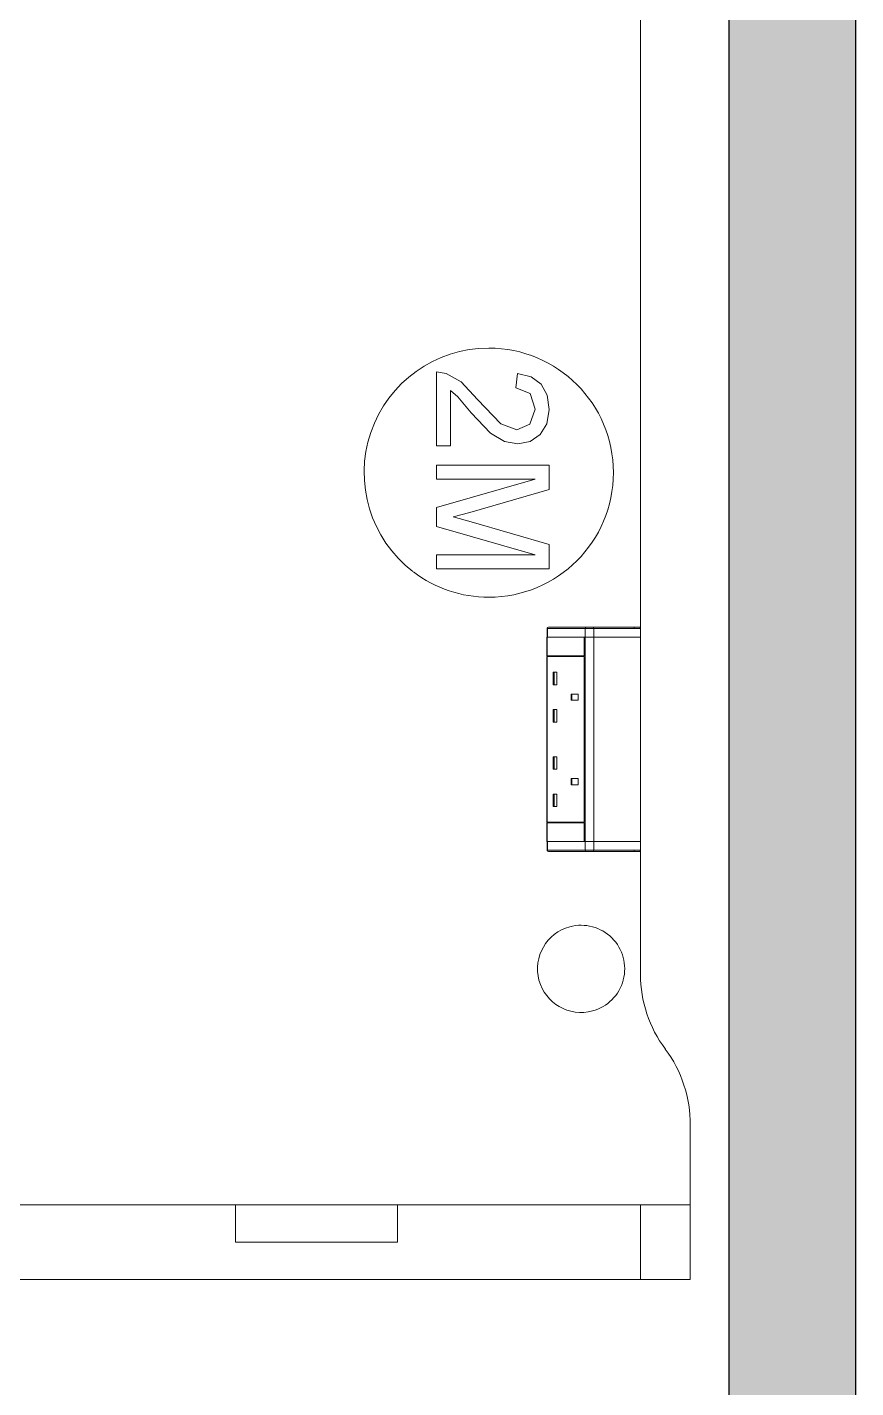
# Model space of a CAD drawing. Header units: millimetres. Extents: x 155927 to 295199, y -4084 to 97293.
# Drawn here: x 164331 to 164996, y 32534 to 33626 of the extents above; entities that cross this region are included whole.
import ezdxf

# ---------------------------------------------------------------- set-up
doc = ezdxf.new("R2010")
doc.units = ezdxf.units.MM
doc.header["$MEASUREMENT"] = 0
for name, color, linetype, lineweight in [('A-WALL-PATT', 7, 'CONTINUOUS', 9), ('I-FURN', 8, 'CONTINUOUS', 9), ('I-WALL', 7, 'CONTINUOUS', 9)]:
    doc.layers.add(name, color=color, linetype=linetype, lineweight=lineweight)

msp = doc.modelspace()

# ---------------------------------------------------------------- hatches: boundary and pattern name
at = {"layer": 'A-WALL-PATT'}
msp.add_hatch(color=256, dxfattribs=at).paths.add_polyline_path([(164995.7, 29907.6), (164995.7, 34245.6), (164893.7, 34245.6), (164893.7, 29907.6), (164940.9, 29907.6)], flags=0)

# ---------------------------------------------------------------- linework, layer by layer
at = {"layer": 'I-FURN'}
for p, q in [((164822.9, 33143.9), (164822.9, 33976.2)), ((164822.9, 33976.2), (164822.9, 33143.9)), ((164667.1, 33348.6), (164659.3, 33349.8)), ((164659.3, 33349.8), (164659.3, 33290.5)), ((164679.1, 33341.8), (164667.1, 33348.6)), ((164724.3, 33348.4), (164722.9, 33337.1)), ((164735.2, 33345.7), (164724.3, 33348.4)), ((164743.2, 33339.8), (164735.2, 33345.7)), ((164670.6, 33290.5), (164670.6, 33334.9)), ((164670.6, 33334.9), (164676.4, 33329.8)), ((164692.2, 33327.6), (164679.1, 33341.8)), ((164722.9, 33337.1), (164734.3, 33332.4)), ((164734.3, 33332.4), (164738.4, 33319.9)), ((164748.1, 33331), (164743.2, 33339.8)), ((164676.4, 33329.8), (164687.2, 33316.8)), ((164711, 33308.1), (164692.2, 33327.6)), ((164749.7, 33319.6), (164748.1, 33331)), ((164687.2, 33316.8), (164702.7, 33300.6)), ((164738.4, 33319.9), (164734.2, 33307.8)), ((164747.9, 33308.2), (164749.7, 33319.6)), ((164702.7, 33300.6), (164713.8, 33293.9)), ((164723.8, 33303.2), (164711, 33308.1)), ((164734.2, 33307.8), (164723.8, 33303.2)), ((164734.4, 33293.8), (164742.5, 33299.4)), ((164742.5, 33299.4), (164747.9, 33308.2)), ((164659.3, 33290.5), (164670.6, 33290.5)), ((164713.8, 33293.9), (164724.5, 33291.9)), ((164724.5, 33291.9), (164734.4, 33293.8)), ((164659.3, 33275), (164659.3, 33263.7)), ((164749.7, 33275), (164659.3, 33275)), ((164749.7, 33255.5), (164749.7, 33275)), ((164659.3, 33263.7), (164738.4, 33263.7)), ((164738.4, 33263.7), (164659.3, 33241)), ((164686, 33237), (164749.7, 33255.5)), ((164659.3, 33241), (164659.3, 33225.6)), ((164672.7, 33233.3), (164686, 33237)), ((164659.3, 33225.6), (164738.4, 33202.9)), ((164687.1, 33229.3), (164672.7, 33233.3)), ((164749.7, 33211.1), (164687.1, 33229.3)), ((164738.4, 33202.9), (164659.3, 33202.9)), ((164659.3, 33202.9), (164659.3, 33191.6)), ((164749.7, 33191.6), (164749.7, 33211.1)), ((164659.3, 33191.6), (164749.7, 33191.6)), ((164747.8, 33136.8), (164747.8, 33121.8)), ((164777.7, 33136.8), (164747.8, 33136.8)), ((164748, 33136.9), (164748, 33143.9)), ((164748.2, 33143.9), (164748, 33143.9)), ((164748, 33136.9), (164748, 33143.9)), ((164748, 33136.9), (164748, 33143.9)), ((164748.2, 33136.9), (164748, 33136.9)), ((164748, 32972.9), (164748, 33136.8)), ((164778.5, 33143.9), (164748.2, 33143.9)), ((164748.2, 33143.9), (164748.2, 33136.9)), ((164778.5, 33136.9), (164748.2, 33136.9)), ((164748.4, 33144.7), (164748.4, 33144.6)), ((164749, 33144.9), (164779.3, 33144.9)), ((164749, 33144.9), (164779.3, 33144.9)), ((164777.7, 33121.8), (164777.7, 33136.8)), ((164777.7, 33136.8), (164780.1, 33136.8)), ((164777.9, 33136.8), (164777.9, 33121.8)), ((164778.5, 33136.8), (164777.9, 33136.8)), ((164785.4, 33143.9), (164778.5, 33143.9)), ((164778.5, 33143.9), (164778.5, 33136.9)), ((164785.4, 33136.9), (164778.5, 33136.9)), ((164778.5, 33136.8), (164785.4, 33136.8)), ((164778.5, 32972.9), (164778.5, 33136.8)), ((164817.9, 33144.9), (164779.3, 33144.9)), ((164779.3, 33144.9), (164784.8, 33144.9)), ((164784.8, 33144.9), (164821.9, 33144.9)), ((164822.9, 33143.9), (164785.4, 33143.9)), ((164785.4, 33143.9), (164785.4, 33136.9)), ((164822.9, 33136.9), (164785.4, 33136.9)), ((164785.4, 33136.8), (164822.9, 33136.8)), ((164785.4, 32972.9), (164785.4, 33136.8)), ((164817.9, 33143.9), (164817.9, 33144.9)), ((164821.9, 33144.9), (164817.9, 33144.9)), ((164821.9, 33144.9), (164821.9, 33144.9)), ((164822.9, 33143.9), (164822.9, 33136.9)), ((164822.9, 33143.9), (164822.9, 33136.9)), ((164822.9, 33136.8), (164822.9, 32972.9)), ((164822.9, 32972.9), (164822.9, 33136.8)), ((164747.8, 33121.8), (164777.7, 33121.8)), ((164747.8, 33121.3), (164747.8, 32988.3)), ((164747.8, 33121.3), (164777.7, 33121.3)), ((164748.2, 33121.8), (164748.2, 33121.3)), ((164777.7, 32988.3), (164777.7, 33121.3)), ((164777.9, 33121.3), (164777.9, 32988.3)), ((164752.9, 33108.7), (164755.7, 33108.7)), ((164752.9, 33098.7), (164752.9, 33108.7)), ((164753.6, 33098.7), (164753.6, 33108.7)), ((164755.7, 33098.7), (164755.7, 33108.7)), ((164752.9, 33098.7), (164755.7, 33098.7)), ((164767.2, 33091.2), (164772.9, 33091.2)), ((164767.2, 33086.2), (164767.2, 33091.2)), ((164767.2, 33086.2), (164772.9, 33086.2)), ((164767.9, 33086.2), (164767.9, 33091.2)), ((164772.9, 33086.2), (164772.9, 33091.2)), ((164752.9, 33078.7), (164755.7, 33078.7)), ((164752.9, 33068.7), (164752.9, 33078.7)), ((164753.6, 33068.7), (164753.6, 33078.7)), ((164755.7, 33068.7), (164755.7, 33078.7)), ((164752.9, 33068.7), (164755.7, 33068.7)), ((164752.9, 33040.9), (164755.7, 33040.9)), ((164752.9, 33030.9), (164752.9, 33040.9)), ((164753.6, 33030.9), (164753.6, 33040.9)), ((164755.7, 33030.9), (164755.7, 33040.9)), ((164752.9, 33030.9), (164755.7, 33030.9)), ((164767.2, 33023.4), (164772.9, 33023.4)), ((164767.2, 33018.4), (164767.2, 33023.4)), ((164772.9, 33018.4), (164767.2, 33018.4)), ((164767.9, 33018.4), (164767.9, 33023.4)), ((164772.9, 33023.4), (164772.9, 33018.4)), ((164752.9, 33010.9), (164755.7, 33010.9)), ((164752.9, 33000.9), (164752.9, 33010.9)), ((164753.6, 33000.9), (164753.6, 33010.9)), ((164755.7, 33000.9), (164755.7, 33010.9)), ((164752.9, 33000.9), (164755.7, 33000.9)), ((164747.8, 32988.3), (164777.7, 32988.3)), ((164777.7, 32987.8), (164747.8, 32987.8)), ((164747.8, 32987.8), (164747.8, 32972.8)), ((164748.2, 32988.3), (164748.2, 32987.8)), ((164777.7, 32972.8), (164777.7, 32987.8)), ((164777.9, 32987.8), (164777.9, 32972.9)), ((164747.8, 32972.8), (164777.7, 32972.8)), ((164748, 32965.8), (164748, 32972.8)), ((164748, 32965.8), (164748, 32972.8)), ((164748, 32972.8), (164748, 32965.8)), ((164748, 32972.8), (164748.2, 32972.8)), ((164748.2, 32965.8), (164748.2, 32972.8)), ((164748.2, 32972.8), (164778.5, 32972.8)), ((164777.9, 32972.9), (164778.5, 32972.9)), ((164785.4, 32972.9), (164778.5, 32972.9)), ((164778.5, 32965.8), (164778.5, 32972.8)), ((164778.5, 32972.8), (164785.4, 32972.8)), ((164822.9, 32972.9), (164785.4, 32972.9)), ((164785.4, 32965.8), (164785.4, 32972.8)), ((164785.4, 32972.8), (164822.9, 32972.8)), ((164822.9, 32972.8), (164822.9, 32965.8)), ((164822.9, 32965.8), (164822.9, 32972.8)), ((164748, 32965.8), (164748.2, 32965.8)), ((164748.2, 32965.8), (164778.5, 32965.8)), ((164748.4, 32965), (164748.4, 32965)), ((164779.3, 32964.8), (164749, 32964.8)), ((164779.3, 32964.8), (164749, 32964.8)), ((164778.5, 32965.8), (164785.4, 32965.8)), ((164779.3, 32964.8), (164817.9, 32964.8)), ((164784.8, 32964.8), (164779.3, 32964.8)), ((164821.9, 32964.8), (164784.8, 32964.8)), ((164785.4, 32965.8), (164822.9, 32965.8)), ((164817.9, 32964.8), (164817.9, 32965.8)), ((164817.9, 32964.8), (164821.9, 32964.8)), ((164822.9, 32866.2), (164822.9, 32965.8)), ((164822.9, 32965.8), (164822.9, 32866.2)), ((164862.9, 32621.2), (164862.9, 32745.1)), ((164862.9, 32745.1), (164862.9, 32621.2)), ((164062.9, 32681.2), (164497.9, 32681.2)), ((164822.9, 32681.2), (164102.9, 32681.2)), ((164497.9, 32681.2), (164627.9, 32681.2)), ((164497.9, 32681.2), (164497.9, 32651.2)), ((164497.9, 32651.2), (164497.9, 32681.2)), ((164627.9, 32681.2), (164862.9, 32681.2)), ((164627.9, 32681.2), (164627.9, 32651.2)), ((164627.9, 32681.2), (164627.9, 32651.2)), ((164862.9, 32681.2), (164822.9, 32681.2)), ((164822.9, 32681.2), (164822.9, 32621.2)), ((164822.9, 32681.2), (164822.9, 32621.2)), ((164862.9, 32681.2), (164862.9, 32621.2)), ((164862.9, 32681.2), (164862.9, 32621.2)), ((164627.9, 32651.2), (164497.9, 32651.2)), ((164497.9, 32651.2), (164627.9, 32651.2)), ((164862.9, 32621.2), (164062.9, 32621.2)), ((164062.9, 32621.2), (164862.9, 32621.2)), ((164862.9, 32621.2), (164062.9, 32621.2)), ((164102.9, 32621.2), (164822.9, 32621.2)), ((164822.9, 32621.2), (164862.9, 32621.2))]:
    msp.add_line(p, q, dxfattribs=at)
at = {"layer": 'I-FURN', "flags": 128}
for points in [[(164748.2, 33144.4), (164748.2, 33144.4), (164748.1, 33144.3), (164748.1, 33144.3), (164748.1, 33144.2), (164748.1, 33144.2), (164748.1, 33144.2), (164748.1, 33144.1), (164748.1, 33144.1), (164748, 33144.1), (164748, 33144), (164748, 33144), (164748, 33143.9), (164748, 33143.9), (164748, 33143.9)], [(164779.3, 33144.9), (164779.4, 33144.9), (164779.5, 33144.9), (164779.6, 33144.9), (164779.7, 33144.9), (164779.8, 33144.9), (164780, 33144.9), (164780.1, 33144.9), (164780.2, 33144.9), (164780.3, 33144.9), (164780.5, 33144.9), (164780.6, 33144.9), (164780.7, 33144.9), (164780.9, 33144.9), (164781, 33144.9), (164781.2, 33144.9), (164781.3, 33144.9), (164781.5, 33144.9), (164781.6, 33144.9), (164781.8, 33144.9), (164782, 33144.9), (164782.1, 33144.9), (164782.3, 33144.9), (164782.4, 33144.9), (164782.6, 33144.9), (164782.7, 33144.9), (164782.9, 33144.9), (164783.1, 33144.9), (164783.2, 33144.9), (164783.4, 33144.9), (164783.5, 33144.9), (164783.7, 33144.9), (164783.8, 33144.9), (164784, 33144.9), (164784.1, 33144.9), (164784.3, 33144.9), (164784.4, 33144.9), (164784.6, 33144.9), (164784.7, 33144.9), (164784.8, 33144.9)], [(164784.8, 33144.9), (164787.6, 33144.9), (164790.3, 33144.9), (164792.9, 33144.9), (164795.5, 33144.9), (164797.9, 33144.9), (164800.2, 33144.9), (164802.5, 33144.9), (164804.6, 33144.9), (164806.6, 33144.9), (164808.5, 33144.9), (164810.3, 33144.9), (164812, 33144.9), (164813.5, 33144.9), (164814.9, 33144.9), (164816.2, 33144.9), (164817.4, 33144.9), (164818.4, 33144.9), (164819.4, 33144.9), (164820.1, 33144.9), (164820.8, 33144.9), (164821.3, 33144.9), (164821.7, 33144.9), (164821.9, 33144.9)], [(164821.9, 33144.9), (164821.9, 33144.9), (164821.9, 33144.9), (164821.9, 33144.9), (164821.8, 33144.9), (164821.8, 33144.9), (164821.8, 33144.9), (164821.7, 33144.9), (164821.7, 33144.9), (164821.6, 33144.9), (164821.6, 33144.9), (164821.5, 33144.9), (164821.4, 33144.9), (164821.4, 33144.9), (164821.3, 33144.9), (164821.2, 33144.9), (164821.1, 33144.9), (164821, 33144.9), (164820.9, 33144.9), (164820.8, 33144.9), (164820.7, 33144.9), (164820.5, 33144.9), (164820.4, 33144.9), (164820.3, 33144.9), (164820.2, 33144.9), (164820, 33144.9), (164819.9, 33144.9), (164819.8, 33144.9), (164819.6, 33144.9), (164819.5, 33144.9), (164819.3, 33144.9), (164819.2, 33144.9), (164819, 33144.9), (164818.9, 33144.9), (164818.7, 33144.9), (164818.6, 33144.9), (164818.4, 33144.9), (164818.2, 33144.9), (164818.1, 33144.9), (164817.9, 33144.9), (164817.9, 33144.9)], [(164822.9, 33143.9), (164822.9, 33143.9), (164822.9, 33144), (164822.9, 33144), (164822.9, 33144), (164822.9, 33144.1), (164822.9, 33144.1), (164822.8, 33144.2), (164822.8, 33144.2), (164822.8, 33144.2), (164822.8, 33144.3), (164822.8, 33144.3), (164822.8, 33144.3), (164822.7, 33144.4), (164822.7, 33144.4), (164822.7, 33144.5), (164822.7, 33144.5), (164822.7, 33144.5), (164822.6, 33144.5), (164822.6, 33144.6), (164822.6, 33144.6), (164822.5, 33144.6), (164822.5, 33144.7), (164822.5, 33144.7), (164822.5, 33144.7), (164822.4, 33144.7), (164822.4, 33144.7), (164822.4, 33144.8), (164822.3, 33144.8), (164822.3, 33144.8), (164822.2, 33144.8), (164822.2, 33144.8), (164822.2, 33144.8), (164822.1, 33144.9), (164822.1, 33144.9), (164822, 33144.9), (164822, 33144.9), (164822, 33144.9), (164821.9, 33144.9), (164821.9, 33144.9), (164821.9, 33144.9)], [(164748, 32965.8), (164748, 32965.7), (164748, 32965.7), (164748, 32965.6), (164748, 32965.6), (164748.1, 32965.6), (164748.1, 32965.5), (164748.1, 32965.5), (164748.1, 32965.4), (164748.1, 32965.4), (164748.1, 32965.4), (164748.1, 32965.3), (164748.1, 32965.3), (164748.2, 32965.3)], [(164784.8, 32964.8), (164784.7, 32964.8), (164784.6, 32964.8), (164784.4, 32964.8), (164784.3, 32964.8), (164784.1, 32964.8), (164784, 32964.8), (164783.8, 32964.8), (164783.7, 32964.8), (164783.5, 32964.8), (164783.4, 32964.8), (164783.2, 32964.8), (164783.1, 32964.8), (164782.9, 32964.8), (164782.7, 32964.8), (164782.6, 32964.8), (164782.4, 32964.8), (164782.3, 32964.8), (164782.1, 32964.8), (164782, 32964.8), (164781.8, 32964.8), (164781.6, 32964.8), (164781.5, 32964.8), (164781.3, 32964.8), (164781.2, 32964.8), (164781, 32964.8), (164780.9, 32964.8), (164780.7, 32964.8), (164780.6, 32964.8), (164780.5, 32964.8), (164780.3, 32964.8), (164780.2, 32964.8), (164780.1, 32964.8), (164780, 32964.8), (164779.8, 32964.8), (164779.7, 32964.8), (164779.6, 32964.8), (164779.5, 32964.8), (164779.4, 32964.8), (164779.3, 32964.8)], [(164821.9, 32964.8), (164821.6, 32964.8), (164821.2, 32964.8), (164820.6, 32964.8), (164819.9, 32964.8), (164819.1, 32964.8), (164818.2, 32964.8), (164817.1, 32964.8), (164815.9, 32964.8), (164814.6, 32964.8), (164813.1, 32964.8), (164811.5, 32964.8), (164809.8, 32964.8), (164808, 32964.8), (164806.1, 32964.8), (164804, 32964.8), (164801.9, 32964.8), (164799.6, 32964.8), (164797.3, 32964.8), (164794.8, 32964.8), (164792.3, 32964.8), (164789.6, 32964.8), (164786.9, 32964.8), (164784.8, 32964.8)], [(164817.9, 32964.8), (164818, 32964.8), (164818.2, 32964.8), (164818.4, 32964.8), (164818.5, 32964.8), (164818.7, 32964.8), (164818.8, 32964.8), (164819, 32964.8), (164819.1, 32964.8), (164819.3, 32964.8), (164819.4, 32964.8), (164819.6, 32964.8), (164819.7, 32964.8), (164819.9, 32964.8), (164820, 32964.8), (164820.1, 32964.8), (164820.3, 32964.8), (164820.4, 32964.8), (164820.5, 32964.8), (164820.6, 32964.8), (164820.7, 32964.8), (164820.9, 32964.8), (164821, 32964.8), (164821.1, 32964.8), (164821.2, 32964.8), (164821.2, 32964.8), (164821.3, 32964.8), (164821.4, 32964.8), (164821.5, 32964.8), (164821.5, 32964.8), (164821.6, 32964.8), (164821.7, 32964.8), (164821.7, 32964.8), (164821.8, 32964.8), (164821.8, 32964.8), (164821.8, 32964.8), (164821.8, 32964.8), (164821.9, 32964.8), (164821.9, 32964.8), (164821.9, 32964.8)], [(164821.9, 32964.8), (164821.9, 32964.8), (164822, 32964.8), (164822, 32964.8), (164822, 32964.8), (164822.1, 32964.8), (164822.1, 32964.8), (164822.2, 32964.8), (164822.2, 32964.8), (164822.2, 32964.8), (164822.3, 32964.8), (164822.3, 32964.9), (164822.3, 32964.9), (164822.4, 32964.9), (164822.4, 32964.9), (164822.4, 32964.9), (164822.5, 32965), (164822.5, 32965), (164822.5, 32965), (164822.6, 32965), (164822.6, 32965.1), (164822.6, 32965.1), (164822.7, 32965.1), (164822.7, 32965.2), (164822.7, 32965.2), (164822.7, 32965.2), (164822.7, 32965.3), (164822.8, 32965.3), (164822.8, 32965.3), (164822.8, 32965.4), (164822.8, 32965.4), (164822.8, 32965.4), (164822.8, 32965.5), (164822.8, 32965.5), (164822.9, 32965.6), (164822.9, 32965.6), (164822.9, 32965.6), (164822.9, 32965.7), (164822.9, 32965.7), (164822.9, 32965.8), (164822.9, 32965.8)], [(164821.9, 32964.8), (164821.9, 32964.8), (164821.9, 32964.8)]]:
    msp.add_lwpolyline(points, dxfattribs=at)
at = {"layer": 'I-FURN'}
for centre, radius, start, end in [((164701.2, 33268.9), 100, 90, 232.4188), ((164701.2, 33268.9), 100, 270, 90), ((164701.2, 33268.9), 100, 232.8621, 270), ((164775.3, 32870.6), 35, 105, 285), ((164775.3, 32870.6), 35, 345.2996, 105), ((164922.9, 32866.2), 100, 180, 216.8699), ((164922.9, 32866.2), 100, 180, 216.8699), ((164775.3, 32870.6), 35, 285, 345), ((164762.8, 32746.2), 100, 359.3744, 36.8699), ((164762.8, 32746.2), 100, 359.3744, 36.8699)]:
    msp.add_arc(centre, radius, start, end, dxfattribs=at)
at = {"layer": 'I-FURN', "extrusion": (0, 0, -1)}
for centre, major_axis, ratio, start_param, end_param in [((164749, 33143.9), (0, 1), 0.819152, 4.712389, 6.283185), ((164779.3, 33143.9), (0, 1), 0.819152, 4.712389, 6.283185), ((164784.8, 33143.9), (0, 1), 0.56467, 0, 1.570796), ((164821.9, 33143.9), (0, 1), 0.998113, 0, 1.570796), ((164749, 32965.8), (0, -1), 0.819152, 0, 1.570796), ((164779.3, 32965.8), (0, 1), 0.819152, 3.141593, 4.712389), ((164784.8, 32965.8), (0, 1), 0.56467, 1.570796, 3.141593), ((164821.9, 32965.8), (0, 1), 0.998113, 1.570796, 3.141593)]:
    msp.add_ellipse(centre, major_axis=major_axis, ratio=ratio, start_param=start_param, end_param=end_param, dxfattribs=at)
at = {"layer": 'I-WALL', "lineweight": 30}
for p, q in [((164893.7, 34245.6), (164893.7, 29907.6)), ((164995.7, 29907.6), (164995.7, 34245.6))]:
    msp.add_line(p, q, dxfattribs=at)

doc.saveas('drawing.dxf')
